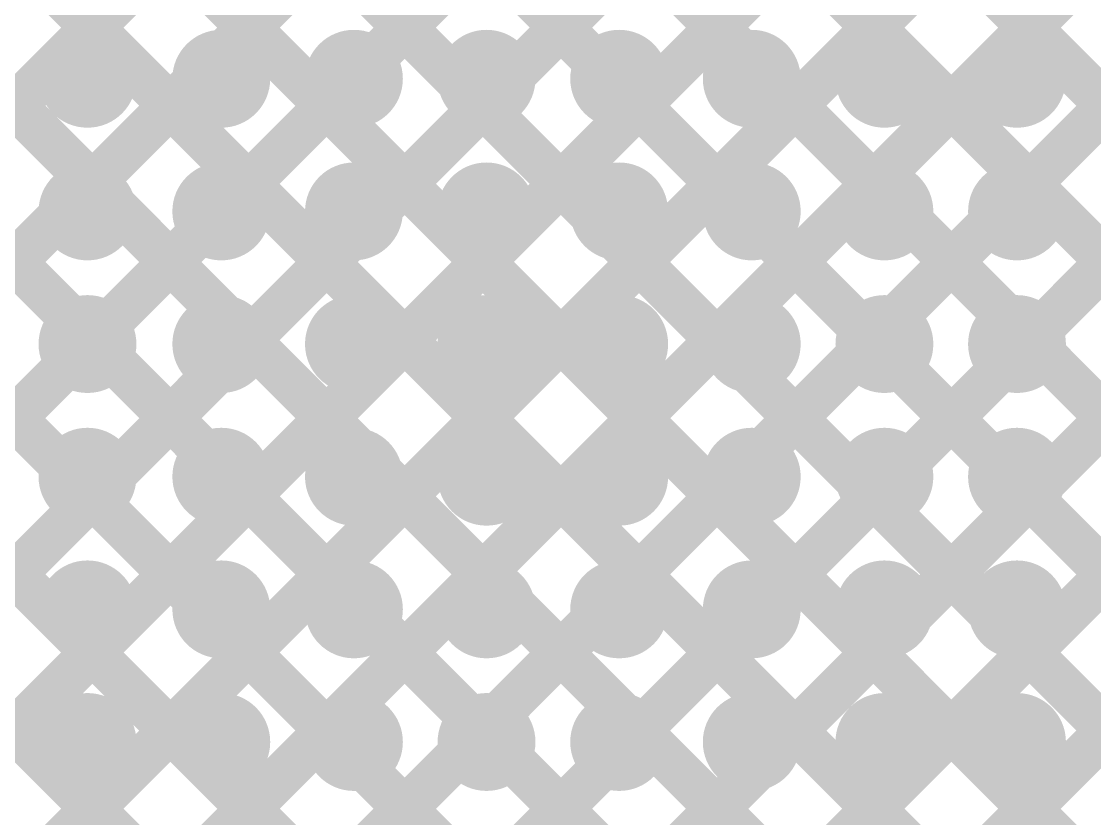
# Model space of a CAD drawing. Header units: millimetres. Extents: x -0.28 to 3.03, y -0.05 to 3.12.
# Drawn here: x 1.6358 to 1.8301, y 1.8111 to 1.9554 of the extents above; entities that cross this region are included whole.
import ezdxf

# ---------------------------------------------------------------- set-up
doc = ezdxf.new("R2010")
doc.units = ezdxf.units.MM
doc.header["$MEASUREMENT"] = 0
for name, color, linetype in [('BottomLayer', 5, 'Continuous'), ('TopLayer', 1, 'Continuous'), ('ViaHoleLayer', 16, 'Continuous')]:
    doc.layers.add(name, color=color, linetype=linetype)

msp = doc.modelspace()

# ---------------------------------------------------------------- hatches: boundary and pattern name
at = {"layer": 'BottomLayer'}
for points in [[(1.62051, 2.06164), (1.62616, 2.0673), (1.86643, 1.82703), (1.86077, 1.82138)], [(1.65188, 2.05855), (1.65754, 2.06421), (1.87113, 1.85062), (1.86547, 1.84496)], [(1.70888, 2.05812), (1.71454, 2.06378), (1.86783, 1.91048), (1.86218, 1.90483)], [(1.68109, 2.05763), (1.68674, 2.06329), (1.8699, 1.88013), (1.86425, 1.87447)], [(1.6096, 2.04426), (1.61526, 2.04992), (1.84921, 1.81597), (1.84355, 1.81031)], [(1.5022, 1.80221), (1.49654, 1.80786), (1.73604, 2.04736), (1.7417, 2.0417)], [(1.50247, 1.77419), (1.49682, 1.77985), (1.76473, 2.04776), (1.77038, 2.0421)], [(1.58731, 2.03827), (1.59297, 2.04393), (1.84381, 1.79308), (1.83816, 1.78743)], [(1.56785, 2.02945), (1.5735, 2.03511), (1.8338, 1.77481), (1.82814, 1.76916)], [(1.51347, 1.75691), (1.50782, 1.76257), (1.77399, 2.02874), (1.77965, 2.02309)], [(1.55003, 2.01899), (1.55568, 2.02464), (1.8237, 1.75662), (1.81804, 1.75097)], [(1.52597, 1.74112), (1.52031, 1.74678), (1.79407, 2.02054), (1.79973, 2.01488)], [(1.54097, 1.99976), (1.54662, 2.00542), (1.8043, 1.74774), (1.79865, 1.74208)], [(1.5399, 1.72677), (1.53425, 1.73243), (1.80305, 2.00123), (1.80871, 1.99558)], [(1.5399, 1.72677), (1.53425, 1.73243), (1.80305, 2.00123), (1.80871, 1.99558)], [(1.52036, 1.99208), (1.52602, 1.99774), (1.79658, 1.72717), (1.79093, 1.72152)], [(1.55527, 1.71386), (1.54962, 1.71951), (1.81793, 1.98783), (1.82359, 1.98217)], [(1.51213, 1.97203), (1.51779, 1.97769), (1.77662, 1.71886), (1.77096, 1.7132)], [(1.57212, 1.70242), (1.56646, 1.70807), (1.83472, 1.97634), (1.84038, 1.97068)], [(1.49993, 1.95595), (1.50559, 1.9616), (1.76036, 1.70683), (1.7547, 1.70117)], [(1.59752, 1.69953), (1.59186, 1.70519), (1.83974, 1.95307), (1.84539, 1.94741)], [(1.6187, 1.69243), (1.61304, 1.69809), (1.84676, 1.9318), (1.85241, 1.92614)], [(1.63277, 1.67821), (1.62711, 1.68387), (1.86277, 1.91953), (1.86843, 1.91387)], [(1.66098, 1.67814), (1.65532, 1.68379), (1.86243, 1.89091), (1.86809, 1.88525)], [(1.68918, 1.67805), (1.68352, 1.68371), (1.86218, 1.86238), (1.86784, 1.85672)]]:
    msp.add_hatch(color=5, dxfattribs=at).paths.add_polyline_path(points)
h = msp.add_hatch(color=5, dxfattribs=at)
edge = h.paths.add_edge_path()
edge.add_arc((1.64777, 1.94505), 0.00886, 0, 360)
h = msp.add_hatch(color=5, dxfattribs=at)
edge = h.paths.add_edge_path()
edge.add_arc((1.672, 1.94505), 0.00886, 0, 360)
h = msp.add_hatch(color=5, dxfattribs=at)
edge = h.paths.add_edge_path()
edge.add_arc((1.69602, 1.94505), 0.00886, 0, 360)
h = msp.add_hatch(color=5, dxfattribs=at)
edge = h.paths.add_edge_path()
edge.add_arc((1.72003, 1.94505), 0.00886, 0, 360)
h = msp.add_hatch(color=5, dxfattribs=at)
edge = h.paths.add_edge_path()
edge.add_arc((1.74405, 1.94505), 0.00886, 0, 360)
h = msp.add_hatch(color=5, dxfattribs=at)
edge = h.paths.add_edge_path()
edge.add_arc((1.76806, 1.94505), 0.00886, 0, 360)
h = msp.add_hatch(color=5, dxfattribs=at)
edge = h.paths.add_edge_path()
edge.add_arc((1.79208, 1.94505), 0.00886, 0, 360)
h = msp.add_hatch(color=5, dxfattribs=at)
edge = h.paths.add_edge_path()
edge.add_arc((1.81609, 1.94505), 0.00886, 0, 360)
h = msp.add_hatch(color=5, dxfattribs=at)
edge = h.paths.add_edge_path()
edge.add_arc((1.64777, 1.92103), 0.00886, 0, 360)
h = msp.add_hatch(color=5, dxfattribs=at)
edge = h.paths.add_edge_path()
edge.add_arc((1.672, 1.92103), 0.00886, 0, 360)
h = msp.add_hatch(color=5, dxfattribs=at)
edge = h.paths.add_edge_path()
edge.add_arc((1.69602, 1.92103), 0.00886, 0, 360)
h = msp.add_hatch(color=5, dxfattribs=at)
edge = h.paths.add_edge_path()
edge.add_arc((1.72003, 1.92103), 0.00886, 0, 360)
h = msp.add_hatch(color=5, dxfattribs=at)
edge = h.paths.add_edge_path()
edge.add_arc((1.74405, 1.92103), 0.00886, 0, 360)
h = msp.add_hatch(color=5, dxfattribs=at)
edge = h.paths.add_edge_path()
edge.add_arc((1.76806, 1.92103), 0.00886, 0, 360)
h = msp.add_hatch(color=5, dxfattribs=at)
edge = h.paths.add_edge_path()
edge.add_arc((1.79208, 1.92103), 0.00886, 0, 360)
h = msp.add_hatch(color=5, dxfattribs=at)
edge = h.paths.add_edge_path()
edge.add_arc((1.81609, 1.92103), 0.00886, 0, 360)
h = msp.add_hatch(color=5, dxfattribs=at)
edge = h.paths.add_edge_path()
edge.add_arc((1.64777, 1.89702), 0.00886, 0, 360)
h = msp.add_hatch(color=5, dxfattribs=at)
edge = h.paths.add_edge_path()
edge.add_arc((1.672, 1.89702), 0.00886, 0, 360)
h = msp.add_hatch(color=5, dxfattribs=at)
edge = h.paths.add_edge_path()
edge.add_arc((1.69602, 1.89702), 0.00886, 0, 360)
h = msp.add_hatch(color=5, dxfattribs=at)
edge = h.paths.add_edge_path()
edge.add_arc((1.72003, 1.89702), 0.00886, 0, 360)
h = msp.add_hatch(color=5, dxfattribs=at)
edge = h.paths.add_edge_path()
edge.add_arc((1.74405, 1.89702), 0.00886, 0, 360)
h = msp.add_hatch(color=5, dxfattribs=at)
edge = h.paths.add_edge_path()
edge.add_arc((1.76806, 1.89702), 0.00886, 0, 360)
h = msp.add_hatch(color=5, dxfattribs=at)
edge = h.paths.add_edge_path()
edge.add_arc((1.79208, 1.89702), 0.00886, 0, 360)
h = msp.add_hatch(color=5, dxfattribs=at)
edge = h.paths.add_edge_path()
edge.add_arc((1.81609, 1.89702), 0.00886, 0, 360)
h = msp.add_hatch(color=5, dxfattribs=at)
edge = h.paths.add_edge_path()
edge.add_arc((1.64777, 1.873), 0.00886, 0, 360)
h = msp.add_hatch(color=5, dxfattribs=at)
edge = h.paths.add_edge_path()
edge.add_arc((1.672, 1.873), 0.00886, 0, 360)
h = msp.add_hatch(color=5, dxfattribs=at)
edge = h.paths.add_edge_path()
edge.add_arc((1.69602, 1.873), 0.00886, 0, 360)
h = msp.add_hatch(color=5, dxfattribs=at)
edge = h.paths.add_edge_path()
edge.add_arc((1.72003, 1.873), 0.00886, 0, 360)
h = msp.add_hatch(color=5, dxfattribs=at)
edge = h.paths.add_edge_path()
edge.add_arc((1.74405, 1.873), 0.00886, 0, 360)
h = msp.add_hatch(color=5, dxfattribs=at)
edge = h.paths.add_edge_path()
edge.add_arc((1.76806, 1.873), 0.00886, 0, 360)
h = msp.add_hatch(color=5, dxfattribs=at)
edge = h.paths.add_edge_path()
edge.add_arc((1.79208, 1.873), 0.00886, 0, 360)
h = msp.add_hatch(color=5, dxfattribs=at)
edge = h.paths.add_edge_path()
edge.add_arc((1.81609, 1.873), 0.00886, 0, 360)
h = msp.add_hatch(color=5, dxfattribs=at)
edge = h.paths.add_edge_path()
edge.add_arc((1.64777, 1.84898), 0.00886, 0, 360)
h = msp.add_hatch(color=5, dxfattribs=at)
edge = h.paths.add_edge_path()
edge.add_arc((1.672, 1.84898), 0.00886, 0, 360)
h = msp.add_hatch(color=5, dxfattribs=at)
edge = h.paths.add_edge_path()
edge.add_arc((1.69602, 1.84898), 0.00886, 0, 360)
h = msp.add_hatch(color=5, dxfattribs=at)
edge = h.paths.add_edge_path()
edge.add_arc((1.72003, 1.84898), 0.00886, 0, 360)
h = msp.add_hatch(color=5, dxfattribs=at)
edge = h.paths.add_edge_path()
edge.add_arc((1.74405, 1.84898), 0.00886, 0, 360)
h = msp.add_hatch(color=5, dxfattribs=at)
edge = h.paths.add_edge_path()
edge.add_arc((1.76806, 1.84898), 0.00886, 0, 360)
h = msp.add_hatch(color=5, dxfattribs=at)
edge = h.paths.add_edge_path()
edge.add_arc((1.79208, 1.84898), 0.00886, 0, 360)
h = msp.add_hatch(color=5, dxfattribs=at)
edge = h.paths.add_edge_path()
edge.add_arc((1.81609, 1.84898), 0.00886, 0, 360)
h = msp.add_hatch(color=5, dxfattribs=at)
edge = h.paths.add_edge_path()
edge.add_arc((1.64777, 1.82497), 0.00886, 0, 360)
h = msp.add_hatch(color=5, dxfattribs=at)
edge = h.paths.add_edge_path()
edge.add_arc((1.672, 1.82497), 0.00886, 0, 360)
h = msp.add_hatch(color=5, dxfattribs=at)
edge = h.paths.add_edge_path()
edge.add_arc((1.69602, 1.82497), 0.00886, 0, 360)
h = msp.add_hatch(color=5, dxfattribs=at)
edge = h.paths.add_edge_path()
edge.add_arc((1.72003, 1.82497), 0.00886, 0, 360)
h = msp.add_hatch(color=5, dxfattribs=at)
edge = h.paths.add_edge_path()
edge.add_arc((1.74405, 1.82497), 0.00886, 0, 360)
h = msp.add_hatch(color=5, dxfattribs=at)
edge = h.paths.add_edge_path()
edge.add_arc((1.76806, 1.82497), 0.00886, 0, 360)
h = msp.add_hatch(color=5, dxfattribs=at)
edge = h.paths.add_edge_path()
edge.add_arc((1.79208, 1.82497), 0.00886, 0, 360)
h = msp.add_hatch(color=5, dxfattribs=at)
edge = h.paths.add_edge_path()
edge.add_arc((1.81609, 1.82497), 0.00886, 0, 360)
at = {"layer": 'TopLayer'}
for points in [[(1.61898, 2.06317), (1.62463, 2.06883), (1.86643, 1.82703), (1.86077, 1.82138)], [(1.64726, 2.06317), (1.65292, 2.06883), (1.87113, 1.85062), (1.86547, 1.84496)], [(1.67555, 2.06317), (1.6812, 2.06883), (1.8699, 1.88013), (1.86425, 1.87447)], [(1.70383, 2.06317), (1.70949, 2.06883), (1.86783, 1.91048), (1.86218, 1.90483)], [(1.6096, 2.04426), (1.61526, 2.04992), (1.84921, 1.81597), (1.84355, 1.81031)], [(1.5022, 1.80221), (1.49654, 1.80786), (1.73604, 2.04736), (1.7417, 2.0417)], [(1.50247, 1.77419), (1.49682, 1.77985), (1.76473, 2.04776), (1.77038, 2.0421)], [(1.58731, 2.03827), (1.59297, 2.04393), (1.84381, 1.79308), (1.83816, 1.78743)], [(1.56785, 2.02945), (1.5735, 2.03511), (1.8338, 1.77481), (1.82814, 1.76916)], [(1.52191, 1.76535), (1.51626, 1.77101), (1.77399, 2.02874), (1.77965, 2.02309)], [(1.55003, 2.01899), (1.55568, 2.02464), (1.8237, 1.75662), (1.81804, 1.75097)], [(1.5301, 1.74525), (1.52444, 1.75091), (1.79407, 2.02054), (1.79973, 2.01488)], [(1.54097, 1.99976), (1.54662, 2.00542), (1.8043, 1.74774), (1.79865, 1.74208)], [(1.54927, 1.73614), (1.54361, 1.74179), (1.80305, 2.00123), (1.80871, 1.99558)], [(1.54927, 1.73614), (1.54361, 1.74179), (1.80305, 2.00123), (1.80871, 1.99558)], [(1.52036, 1.99208), (1.52602, 1.99774), (1.79658, 1.72717), (1.79093, 1.72152)], [(1.56279, 1.72137), (1.55713, 1.72703), (1.81793, 1.98783), (1.82359, 1.98217)], [(1.51213, 1.97203), (1.51779, 1.97769), (1.77662, 1.71886), (1.77096, 1.7132)], [(1.57406, 1.70436), (1.56841, 1.71002), (1.83472, 1.97634), (1.84038, 1.97068)], [(1.49993, 1.95595), (1.50559, 1.9616), (1.76036, 1.70683), (1.7547, 1.70117)], [(1.59752, 1.69953), (1.59186, 1.70519), (1.83974, 1.95307), (1.84539, 1.94741)], [(1.6187, 1.69243), (1.61304, 1.69809), (1.84676, 1.9318), (1.85241, 1.92614)], [(1.63277, 1.67821), (1.62711, 1.68387), (1.86277, 1.91953), (1.86843, 1.91387)], [(1.65731, 1.67447), (1.65165, 1.68013), (1.86243, 1.89091), (1.86809, 1.88525)], [(1.68508, 1.67396), (1.67942, 1.67961), (1.86218, 1.86238), (1.86784, 1.85672)]]:
    msp.add_hatch(color=1, dxfattribs=at).paths.add_polyline_path(points)
h = msp.add_hatch(color=1, dxfattribs=at)
edge = h.paths.add_edge_path()
edge.add_arc((1.64777, 1.94505), 0.00886, 0, 360)
h = msp.add_hatch(color=1, dxfattribs=at)
edge = h.paths.add_edge_path()
edge.add_arc((1.672, 1.94505), 0.00886, 0, 360)
h = msp.add_hatch(color=1, dxfattribs=at)
edge = h.paths.add_edge_path()
edge.add_arc((1.69602, 1.94505), 0.00886, 0, 360)
h = msp.add_hatch(color=1, dxfattribs=at)
edge = h.paths.add_edge_path()
edge.add_arc((1.72003, 1.94505), 0.00886, 0, 360)
h = msp.add_hatch(color=1, dxfattribs=at)
edge = h.paths.add_edge_path()
edge.add_arc((1.74405, 1.94505), 0.00886, 0, 360)
h = msp.add_hatch(color=1, dxfattribs=at)
edge = h.paths.add_edge_path()
edge.add_arc((1.76806, 1.94505), 0.00886, 0, 360)
h = msp.add_hatch(color=1, dxfattribs=at)
edge = h.paths.add_edge_path()
edge.add_arc((1.79208, 1.94505), 0.00886, 0, 360)
h = msp.add_hatch(color=1, dxfattribs=at)
edge = h.paths.add_edge_path()
edge.add_arc((1.81609, 1.94505), 0.00886, 0, 360)
h = msp.add_hatch(color=1, dxfattribs=at)
edge = h.paths.add_edge_path()
edge.add_arc((1.64777, 1.92103), 0.00886, 0, 360)
h = msp.add_hatch(color=1, dxfattribs=at)
edge = h.paths.add_edge_path()
edge.add_arc((1.672, 1.92103), 0.00886, 0, 360)
h = msp.add_hatch(color=1, dxfattribs=at)
edge = h.paths.add_edge_path()
edge.add_arc((1.69602, 1.92103), 0.00886, 0, 360)
h = msp.add_hatch(color=1, dxfattribs=at)
edge = h.paths.add_edge_path()
edge.add_arc((1.72003, 1.92103), 0.00886, 0, 360)
h = msp.add_hatch(color=1, dxfattribs=at)
edge = h.paths.add_edge_path()
edge.add_arc((1.74405, 1.92103), 0.00886, 0, 360)
h = msp.add_hatch(color=1, dxfattribs=at)
edge = h.paths.add_edge_path()
edge.add_arc((1.76806, 1.92103), 0.00886, 0, 360)
h = msp.add_hatch(color=1, dxfattribs=at)
edge = h.paths.add_edge_path()
edge.add_arc((1.79208, 1.92103), 0.00886, 0, 360)
h = msp.add_hatch(color=1, dxfattribs=at)
edge = h.paths.add_edge_path()
edge.add_arc((1.81609, 1.92103), 0.00886, 0, 360)
h = msp.add_hatch(color=1, dxfattribs=at)
edge = h.paths.add_edge_path()
edge.add_arc((1.64777, 1.89702), 0.00886, 0, 360)
h = msp.add_hatch(color=1, dxfattribs=at)
edge = h.paths.add_edge_path()
edge.add_arc((1.672, 1.89702), 0.00886, 0, 360)
h = msp.add_hatch(color=1, dxfattribs=at)
edge = h.paths.add_edge_path()
edge.add_arc((1.69602, 1.89702), 0.00886, 0, 360)
h = msp.add_hatch(color=1, dxfattribs=at)
edge = h.paths.add_edge_path()
edge.add_arc((1.72003, 1.89702), 0.00886, 0, 360)
h = msp.add_hatch(color=1, dxfattribs=at)
edge = h.paths.add_edge_path()
edge.add_arc((1.74405, 1.89702), 0.00886, 0, 360)
h = msp.add_hatch(color=1, dxfattribs=at)
edge = h.paths.add_edge_path()
edge.add_arc((1.76806, 1.89702), 0.00886, 0, 360)
h = msp.add_hatch(color=1, dxfattribs=at)
edge = h.paths.add_edge_path()
edge.add_arc((1.79208, 1.89702), 0.00886, 0, 360)
h = msp.add_hatch(color=1, dxfattribs=at)
edge = h.paths.add_edge_path()
edge.add_arc((1.81609, 1.89702), 0.00886, 0, 360)
h = msp.add_hatch(color=1, dxfattribs=at)
edge = h.paths.add_edge_path()
edge.add_arc((1.64777, 1.873), 0.00886, 0, 360)
h = msp.add_hatch(color=1, dxfattribs=at)
edge = h.paths.add_edge_path()
edge.add_arc((1.672, 1.873), 0.00886, 0, 360)
h = msp.add_hatch(color=1, dxfattribs=at)
edge = h.paths.add_edge_path()
edge.add_arc((1.69602, 1.873), 0.00886, 0, 360)
h = msp.add_hatch(color=1, dxfattribs=at)
edge = h.paths.add_edge_path()
edge.add_arc((1.72003, 1.873), 0.00886, 0, 360)
h = msp.add_hatch(color=1, dxfattribs=at)
edge = h.paths.add_edge_path()
edge.add_arc((1.74405, 1.873), 0.00886, 0, 360)
h = msp.add_hatch(color=1, dxfattribs=at)
edge = h.paths.add_edge_path()
edge.add_arc((1.76806, 1.873), 0.00886, 0, 360)
h = msp.add_hatch(color=1, dxfattribs=at)
edge = h.paths.add_edge_path()
edge.add_arc((1.79208, 1.873), 0.00886, 0, 360)
h = msp.add_hatch(color=1, dxfattribs=at)
edge = h.paths.add_edge_path()
edge.add_arc((1.81609, 1.873), 0.00886, 0, 360)
h = msp.add_hatch(color=1, dxfattribs=at)
edge = h.paths.add_edge_path()
edge.add_arc((1.64777, 1.84898), 0.00886, 0, 360)
h = msp.add_hatch(color=1, dxfattribs=at)
edge = h.paths.add_edge_path()
edge.add_arc((1.672, 1.84898), 0.00886, 0, 360)
h = msp.add_hatch(color=1, dxfattribs=at)
edge = h.paths.add_edge_path()
edge.add_arc((1.69602, 1.84898), 0.00886, 0, 360)
h = msp.add_hatch(color=1, dxfattribs=at)
edge = h.paths.add_edge_path()
edge.add_arc((1.72003, 1.84898), 0.00886, 0, 360)
h = msp.add_hatch(color=1, dxfattribs=at)
edge = h.paths.add_edge_path()
edge.add_arc((1.74405, 1.84898), 0.00886, 0, 360)
h = msp.add_hatch(color=1, dxfattribs=at)
edge = h.paths.add_edge_path()
edge.add_arc((1.76806, 1.84898), 0.00886, 0, 360)
h = msp.add_hatch(color=1, dxfattribs=at)
edge = h.paths.add_edge_path()
edge.add_arc((1.79208, 1.84898), 0.00886, 0, 360)
h = msp.add_hatch(color=1, dxfattribs=at)
edge = h.paths.add_edge_path()
edge.add_arc((1.81609, 1.84898), 0.00886, 0, 360)
h = msp.add_hatch(color=1, dxfattribs=at)
edge = h.paths.add_edge_path()
edge.add_arc((1.64777, 1.82497), 0.00886, 0, 360)
h = msp.add_hatch(color=1, dxfattribs=at)
edge = h.paths.add_edge_path()
edge.add_arc((1.672, 1.82497), 0.00886, 0, 360)
h = msp.add_hatch(color=1, dxfattribs=at)
edge = h.paths.add_edge_path()
edge.add_arc((1.69602, 1.82497), 0.00886, 0, 360)
h = msp.add_hatch(color=1, dxfattribs=at)
edge = h.paths.add_edge_path()
edge.add_arc((1.72003, 1.82497), 0.00886, 0, 360)
h = msp.add_hatch(color=1, dxfattribs=at)
edge = h.paths.add_edge_path()
edge.add_arc((1.74405, 1.82497), 0.00886, 0, 360)
h = msp.add_hatch(color=1, dxfattribs=at)
edge = h.paths.add_edge_path()
edge.add_arc((1.76806, 1.82497), 0.00886, 0, 360)
h = msp.add_hatch(color=1, dxfattribs=at)
edge = h.paths.add_edge_path()
edge.add_arc((1.79208, 1.82497), 0.00886, 0, 360)
h = msp.add_hatch(color=1, dxfattribs=at)
edge = h.paths.add_edge_path()
edge.add_arc((1.81609, 1.82497), 0.00886, 0, 360)
at = {"layer": 'ViaHoleLayer'}
h = msp.add_hatch(color=16, dxfattribs=at)
edge = h.paths.add_edge_path()
edge.add_arc((1.64777, 1.94505), 0.00591, 0, 360)
h = msp.add_hatch(color=16, dxfattribs=at)
edge = h.paths.add_edge_path()
edge.add_arc((1.672, 1.94505), 0.00591, 0, 360)
h = msp.add_hatch(color=16, dxfattribs=at)
edge = h.paths.add_edge_path()
edge.add_arc((1.69602, 1.94505), 0.00591, 0, 360)
h = msp.add_hatch(color=16, dxfattribs=at)
edge = h.paths.add_edge_path()
edge.add_arc((1.72003, 1.94505), 0.00591, 0, 360)
h = msp.add_hatch(color=16, dxfattribs=at)
edge = h.paths.add_edge_path()
edge.add_arc((1.74405, 1.94505), 0.00591, 0, 360)
h = msp.add_hatch(color=16, dxfattribs=at)
edge = h.paths.add_edge_path()
edge.add_arc((1.76806, 1.94505), 0.00591, 0, 360)
h = msp.add_hatch(color=16, dxfattribs=at)
edge = h.paths.add_edge_path()
edge.add_arc((1.79208, 1.94505), 0.00591, 0, 360)
h = msp.add_hatch(color=16, dxfattribs=at)
edge = h.paths.add_edge_path()
edge.add_arc((1.81609, 1.94505), 0.00591, 0, 360)
h = msp.add_hatch(color=16, dxfattribs=at)
edge = h.paths.add_edge_path()
edge.add_arc((1.64777, 1.92103), 0.00591, 0, 360)
h = msp.add_hatch(color=16, dxfattribs=at)
edge = h.paths.add_edge_path()
edge.add_arc((1.672, 1.92103), 0.00591, 0, 360)
h = msp.add_hatch(color=16, dxfattribs=at)
edge = h.paths.add_edge_path()
edge.add_arc((1.69602, 1.92103), 0.00591, 0, 360)
h = msp.add_hatch(color=16, dxfattribs=at)
edge = h.paths.add_edge_path()
edge.add_arc((1.72003, 1.92103), 0.00591, 0, 360)
h = msp.add_hatch(color=16, dxfattribs=at)
edge = h.paths.add_edge_path()
edge.add_arc((1.74405, 1.92103), 0.00591, 0, 360)
h = msp.add_hatch(color=16, dxfattribs=at)
edge = h.paths.add_edge_path()
edge.add_arc((1.76806, 1.92103), 0.00591, 0, 360)
h = msp.add_hatch(color=16, dxfattribs=at)
edge = h.paths.add_edge_path()
edge.add_arc((1.79208, 1.92103), 0.00591, 0, 360)
h = msp.add_hatch(color=16, dxfattribs=at)
edge = h.paths.add_edge_path()
edge.add_arc((1.81609, 1.92103), 0.00591, 0, 360)
h = msp.add_hatch(color=16, dxfattribs=at)
edge = h.paths.add_edge_path()
edge.add_arc((1.64777, 1.89702), 0.00591, 0, 360)
h = msp.add_hatch(color=16, dxfattribs=at)
edge = h.paths.add_edge_path()
edge.add_arc((1.672, 1.89702), 0.00591, 0, 360)
h = msp.add_hatch(color=16, dxfattribs=at)
edge = h.paths.add_edge_path()
edge.add_arc((1.69602, 1.89702), 0.00591, 0, 360)
h = msp.add_hatch(color=16, dxfattribs=at)
edge = h.paths.add_edge_path()
edge.add_arc((1.72003, 1.89702), 0.00591, 0, 360)
h = msp.add_hatch(color=16, dxfattribs=at)
edge = h.paths.add_edge_path()
edge.add_arc((1.74405, 1.89702), 0.00591, 0, 360)
h = msp.add_hatch(color=16, dxfattribs=at)
edge = h.paths.add_edge_path()
edge.add_arc((1.76806, 1.89702), 0.00591, 0, 360)
h = msp.add_hatch(color=16, dxfattribs=at)
edge = h.paths.add_edge_path()
edge.add_arc((1.79208, 1.89702), 0.00591, 0, 360)
h = msp.add_hatch(color=16, dxfattribs=at)
edge = h.paths.add_edge_path()
edge.add_arc((1.81609, 1.89702), 0.00591, 0, 360)
h = msp.add_hatch(color=16, dxfattribs=at)
edge = h.paths.add_edge_path()
edge.add_arc((1.64777, 1.873), 0.00591, 0, 360)
h = msp.add_hatch(color=16, dxfattribs=at)
edge = h.paths.add_edge_path()
edge.add_arc((1.672, 1.873), 0.00591, 0, 360)
h = msp.add_hatch(color=16, dxfattribs=at)
edge = h.paths.add_edge_path()
edge.add_arc((1.69602, 1.873), 0.00591, 0, 360)
h = msp.add_hatch(color=16, dxfattribs=at)
edge = h.paths.add_edge_path()
edge.add_arc((1.72003, 1.873), 0.00591, 0, 360)
h = msp.add_hatch(color=16, dxfattribs=at)
edge = h.paths.add_edge_path()
edge.add_arc((1.74405, 1.873), 0.00591, 0, 360)
h = msp.add_hatch(color=16, dxfattribs=at)
edge = h.paths.add_edge_path()
edge.add_arc((1.76806, 1.873), 0.00591, 0, 360)
h = msp.add_hatch(color=16, dxfattribs=at)
edge = h.paths.add_edge_path()
edge.add_arc((1.79208, 1.873), 0.00591, 0, 360)
h = msp.add_hatch(color=16, dxfattribs=at)
edge = h.paths.add_edge_path()
edge.add_arc((1.81609, 1.873), 0.00591, 0, 360)
h = msp.add_hatch(color=16, dxfattribs=at)
edge = h.paths.add_edge_path()
edge.add_arc((1.64777, 1.84898), 0.00591, 0, 360)
h = msp.add_hatch(color=16, dxfattribs=at)
edge = h.paths.add_edge_path()
edge.add_arc((1.672, 1.84898), 0.00591, 0, 360)
h = msp.add_hatch(color=16, dxfattribs=at)
edge = h.paths.add_edge_path()
edge.add_arc((1.69602, 1.84898), 0.00591, 0, 360)
h = msp.add_hatch(color=16, dxfattribs=at)
edge = h.paths.add_edge_path()
edge.add_arc((1.72003, 1.84898), 0.00591, 0, 360)
h = msp.add_hatch(color=16, dxfattribs=at)
edge = h.paths.add_edge_path()
edge.add_arc((1.74405, 1.84898), 0.00591, 0, 360)
h = msp.add_hatch(color=16, dxfattribs=at)
edge = h.paths.add_edge_path()
edge.add_arc((1.76806, 1.84898), 0.00591, 0, 360)
h = msp.add_hatch(color=16, dxfattribs=at)
edge = h.paths.add_edge_path()
edge.add_arc((1.79208, 1.84898), 0.00591, 0, 360)
h = msp.add_hatch(color=16, dxfattribs=at)
edge = h.paths.add_edge_path()
edge.add_arc((1.81609, 1.84898), 0.00591, 0, 360)
h = msp.add_hatch(color=16, dxfattribs=at)
edge = h.paths.add_edge_path()
edge.add_arc((1.64777, 1.82497), 0.00591, 0, 360)
h = msp.add_hatch(color=16, dxfattribs=at)
edge = h.paths.add_edge_path()
edge.add_arc((1.672, 1.82497), 0.00591, 0, 360)
h = msp.add_hatch(color=16, dxfattribs=at)
edge = h.paths.add_edge_path()
edge.add_arc((1.69602, 1.82497), 0.00591, 0, 360)
h = msp.add_hatch(color=16, dxfattribs=at)
edge = h.paths.add_edge_path()
edge.add_arc((1.72003, 1.82497), 0.00591, 0, 360)
h = msp.add_hatch(color=16, dxfattribs=at)
edge = h.paths.add_edge_path()
edge.add_arc((1.74405, 1.82497), 0.00591, 0, 360)
h = msp.add_hatch(color=16, dxfattribs=at)
edge = h.paths.add_edge_path()
edge.add_arc((1.76806, 1.82497), 0.00591, 0, 360)
h = msp.add_hatch(color=16, dxfattribs=at)
edge = h.paths.add_edge_path()
edge.add_arc((1.79208, 1.82497), 0.00591, 0, 360)
h = msp.add_hatch(color=16, dxfattribs=at)
edge = h.paths.add_edge_path()
edge.add_arc((1.81609, 1.82497), 0.00591, 0, 360)

doc.saveas('drawing.dxf')
